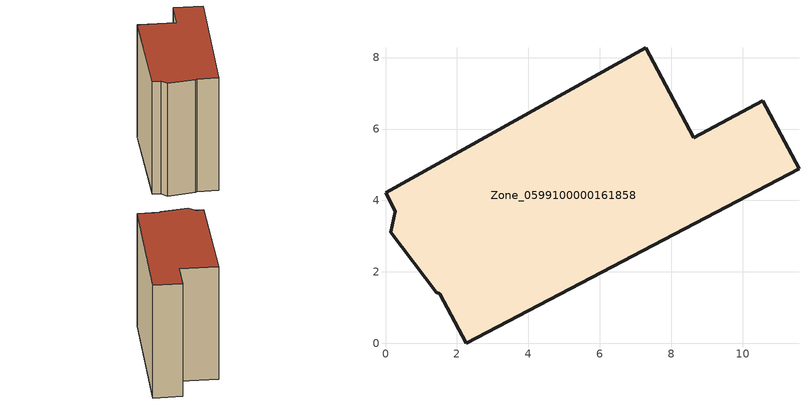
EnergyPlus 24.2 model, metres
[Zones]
Zone_0599100000161858
 floor ground (C_G): 0.28,3.7 0,4.22 7.28,8.28 8.63,5.76 10.56,6.79 11.57,4.89 2.26,0 1.52,1.39 1.42,1.43 0.15,3.11 z0
 wall outside (C_F): 8.63,5.76 7.28,8.28 0,4.22 0.28,3.7 0.15,3.11 1.42,1.43 1.52,1.39 2.26,0 11.57,4.89 10.56,6.79 8.63,5.76 z0:9.25
 roof outside (C_R): 1.42,1.43 1.52,1.39 2.26,0 11.57,4.89 10.56,6.79 8.63,5.76 7.28,8.28 0,4.22 0.28,3.7 0.15,3.11 z9.25
[BUILDING]
Pand.0599100000161858: North Axis=0; Terrain=City; Loads Convergence Tolerance Value=0.04; Temperature Convergence Tolerance Value=0.4; Solar Distribution=FullExterior; Maximum Number of Warmup Days=25; Minimum Number of Warmup Days=1
[Site:Location]
Rotterdam.The.Hague.AP_ZH_NLD Design_Conditions: Latitude=51.96; Longitude=4.45; Time Zone=1; Elevation=-4.5
[SITE:GROUNDTEMPERATURE:BUILDINGSURFACE]
18, 18, 18, 18, 18, 18, 18, 18, 18, 18, 18, 18
[MATERIAL] Thermal Absorptance=0.9; Solar Absorptance=0.7; Visible Absorptance=0.7
Name | Roughness | Thickness | Conductivity | Density | Specific Heat
G.TI.1946 | MediumSmooth | 0.15 | 1 | 540 | 1210
F.TI.1946 | Rough | 0.3 | 0.857143 | 1920 | 840
R.TI.1946 | MediumRough | 0.2 | 0.1 | 1500 | 1000
[CONSTRUCTION]
C_G: G.TI.1946
C_F: F.TI.1946
C_R: R.TI.1946
[ZONE]
Zone_0599100000161858: Type=1; Multiplier=1; Ceiling Height=Autocalculate; Volume=Autocalculate; Floor Area=autocalculate; Part of Total Floor Area=Yes
[ZONEINFILTRATION:DESIGNFLOWRATE]
Infil_Zone_0599100000161858: Zone or ZoneList or Space or SpaceList=Zone_0599100000161858; Schedule=AlwaysOn; Design Flow Rate Calculation Method=Flow/Area; Flow Rate per Floor Area=0.003; Constant Term Coefficient=1; Temperature Term Coefficient=0; Velocity Term Coefficient=0; Velocity Squared Term Coefficient=0
[HVACTEMPLATE:ZONE:IDEALLOADSAIRSYSTEM]
Zone_0599100000161858: Maximum Heating Supply Air Temperature=50; Minimum Cooling Supply Air Temperature=13; Maximum Heating Supply Air Humidity Ratio=0.0156; Minimum Cooling Supply Air Humidity Ratio=0.0077; Heating Limit=NoLimit; Cooling Limit=NoLimit; Dehumidification Control Type=ConstantSensibleHeatRatio; Cooling Sensible Heat Ratio=0.7; Dehumidification Setpoint=60; Humidification Control Type=None; Humidification Setpoint=30; Outdoor Air Method=None; Outdoor Air Flow Rate per Person=0.00944; Outdoor Air Flow Rate per Zone Floor Area=0; Outdoor Air Flow Rate per Zone=0; Demand Controlled Ventilation Type=None; Outdoor Air Economizer Type=NoEconomizer; Heat Recovery Type=None; Sensible Heat Recovery Effectiveness=0.7; Latent Heat Recovery Effectiveness=0.65
[ZONECONTROL:THERMOSTAT]
ThermostatControl_Zone_0599100000161858: Zone or ZoneList=Zone_0599100000161858; Control Type Schedule=DualSetpointControlType; Control 1=Thermostat_Zone_0599100000161858; Temperature Difference Between Cutout And Setpoint=0
[THERMOSTATSETPOINT:DUALSETPOINT]
Thermostat_Zone_0599100000161858: Heating Setpoint Temperature Schedule=HeatingSetpoint_Zone_0599100000161858; Cooling Setpoint Temperature Schedule=CoolingSetpoint_Zone_0599100000161858
[SCHEDULE:COMPACT]
HeatingSetpoint_Zone_0599100000161858: Through: 12/31, For: AllDays, Until: 24:00, 21
CoolingSetpoint_Zone_0599100000161858: Through: 12/31, For: AllDays, Until: 24:00, 24
DualSetpointControlType: Through: 12/31, For: AllDays, Until: 24:00, 4
AlwaysOn: Through: 12/31, For: AllDays, Until: 24:00, 1
